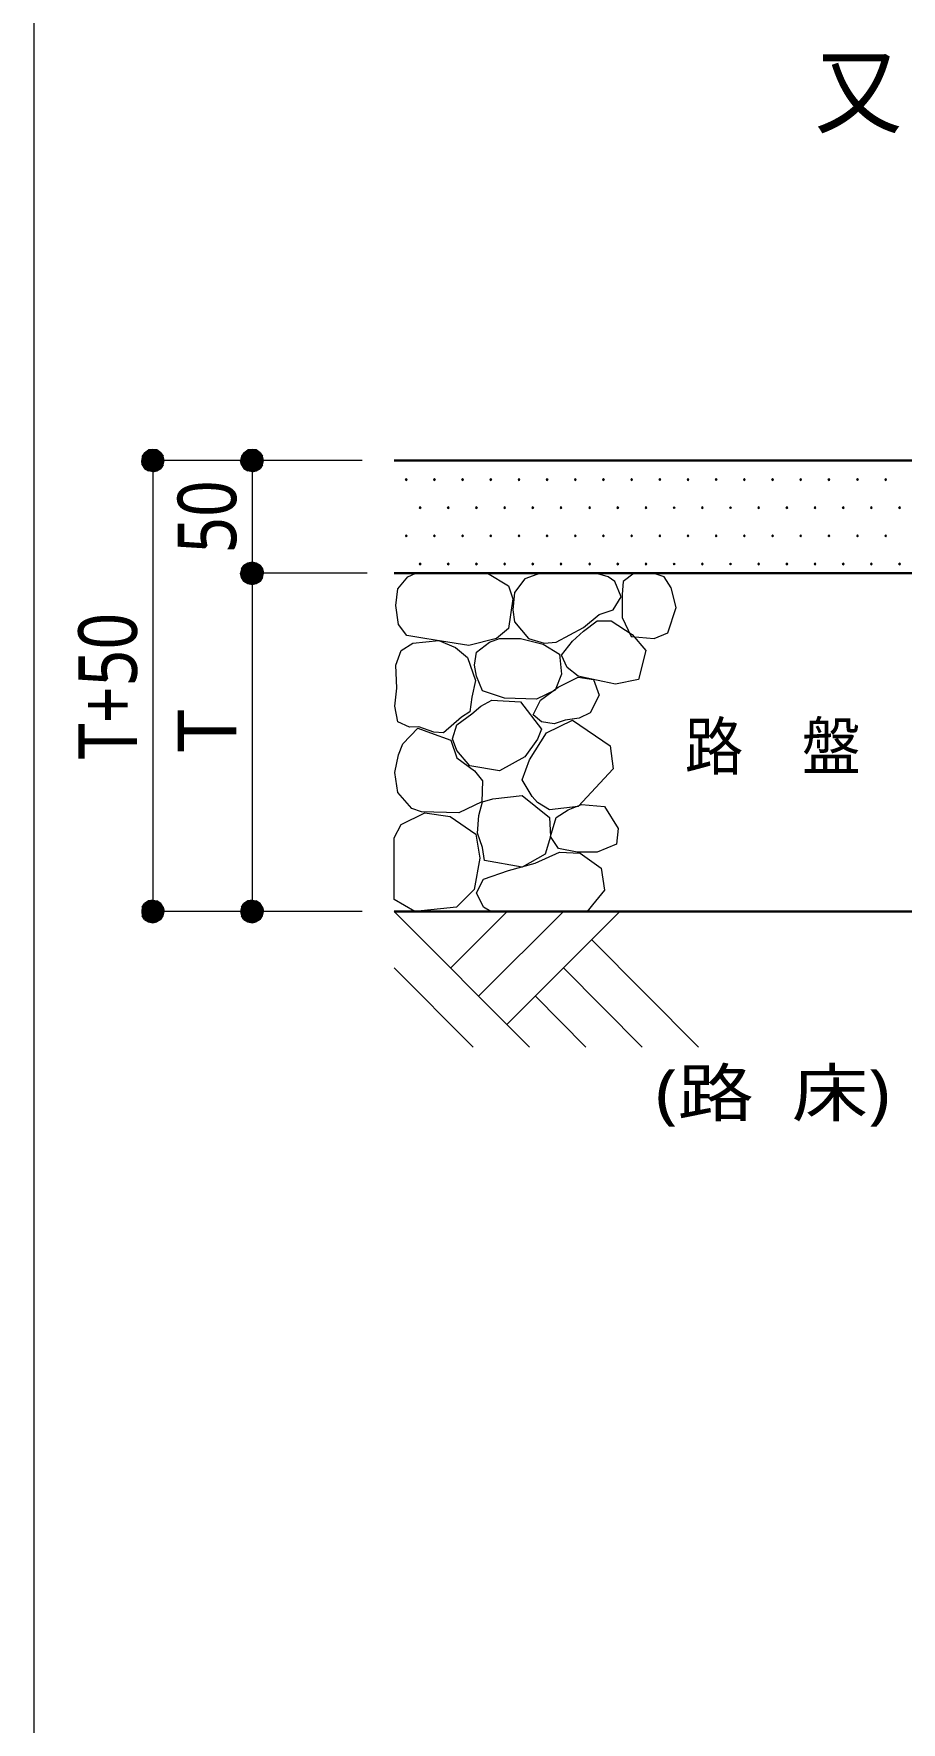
# Model space of a CAD drawing. Header units: millimetres. Extents: x 0 to 420, y 0 to 297.
# Drawn here: x 118.2 to 156.6, y 74.9 to 149.8 of the extents above; entities that cross this region are included whole.
import ezdxf
from ezdxf.enums import TextEntityAlignment as Align

# ---------------------------------------------------------------- set-up
doc = ezdxf.new("R2010")
doc.units = ezdxf.units.MM
doc.styles.add('kst32b', font='NotoSansJP-Variable.ttf')

msp = doc.modelspace()

# ---------------------------------------------------------------- hatches: boundary and pattern name
h = msp.add_hatch(color=7)
h.paths.add_polyline_path([(123.444, 131.318), (123.254, 131.297), (123.444, 130.831), (123.444, 131.318)])
h.paths.add_polyline_path([(123.254, 131.297), (123.444, 130.831), (123.084, 131.17), (123.254, 131.297)])
h.paths.add_polyline_path([(123.444, 130.831), (123.084, 131.17), (122.978, 131.022), (123.444, 130.831)])
for points in [[(123.635, 131.297), (123.444, 131.318), (123.444, 130.831), (123.635, 131.297)], [(128.037, 131.297), (127.847, 131.318), (127.847, 130.831), (128.037, 131.297)], [(134.684, 130.027), (134.662, 130.006), (134.641, 129.984), (134.662, 129.963), (134.684, 129.942), (134.705, 129.963), (134.726, 129.984), (134.705, 130.006), (134.684, 130.027)], [(135.932, 130.027), (135.911, 130.006), (135.89, 129.984), (135.911, 129.963), (135.932, 129.942), (135.954, 129.963), (135.975, 129.984), (135.954, 130.006), (135.932, 130.027)], [(137.181, 130.027), (137.16, 130.006), (137.139, 129.984), (137.16, 129.963), (137.181, 129.942), (137.202, 129.963), (137.224, 129.984), (137.202, 130.006), (137.181, 130.027)], [(138.43, 130.027), (138.409, 130.006), (138.388, 129.984), (138.409, 129.963), (138.43, 129.942), (138.451, 129.963), (138.472, 129.984), (138.451, 130.006), (138.43, 130.027)], [(139.679, 130.027), (139.658, 130.006), (139.637, 129.984), (139.658, 129.963), (139.679, 129.942), (139.7, 129.963), (139.721, 129.984), (139.7, 130.006), (139.679, 130.027)], [(140.928, 130.027), (140.907, 130.006), (140.885, 129.984), (140.907, 129.963), (140.928, 129.942), (140.949, 129.963), (140.97, 129.984), (140.949, 130.006), (140.928, 130.027)], [(142.177, 130.027), (142.155, 130.006), (142.134, 129.984), (142.155, 129.963), (142.177, 129.942), (142.198, 129.963), (142.219, 129.984), (142.198, 130.006), (142.177, 130.027)], [(143.425, 130.027), (143.404, 130.006), (143.383, 129.984), (143.404, 129.963), (143.425, 129.942), (143.446, 129.963), (143.468, 129.984), (143.446, 130.006), (143.425, 130.027)], [(144.674, 130.027), (144.653, 130.006), (144.632, 129.984), (144.653, 129.963), (144.674, 129.942), (144.695, 129.963), (144.717, 129.984), (144.695, 130.006), (144.674, 130.027)], [(145.923, 130.027), (145.902, 130.006), (145.881, 129.984), (145.902, 129.963), (145.923, 129.942), (145.944, 129.963), (145.965, 129.984), (145.944, 130.006), (145.923, 130.027)], [(147.172, 130.027), (147.151, 130.006), (147.129, 129.984), (147.151, 129.963), (147.172, 129.942), (147.193, 129.963), (147.214, 129.984), (147.193, 130.006), (147.172, 130.027)], [(148.421, 130.027), (148.4, 130.006), (148.378, 129.984), (148.4, 129.963), (148.421, 129.942), (148.442, 129.963), (148.463, 129.984), (148.442, 130.006), (148.421, 130.027)], [(149.67, 130.027), (149.648, 130.006), (149.627, 129.984), (149.648, 129.963), (149.67, 129.942), (149.691, 129.963), (149.712, 129.984), (149.691, 130.006), (149.67, 130.027)], [(150.918, 130.027), (150.897, 130.006), (150.876, 129.984), (150.897, 129.963), (150.918, 129.942), (150.94, 129.963), (150.961, 129.984), (150.94, 130.006), (150.918, 130.027)], [(152.167, 130.027), (152.146, 130.006), (152.125, 129.984), (152.146, 129.963), (152.167, 129.942), (152.188, 129.963), (152.21, 129.984), (152.188, 130.006), (152.167, 130.027)], [(153.416, 130.027), (153.395, 130.006), (153.374, 129.984), (153.395, 129.963), (153.416, 129.942), (153.437, 129.963), (153.458, 129.984), (153.437, 130.006), (153.416, 130.027)], [(154.686, 130.027), (154.665, 130.006), (154.644, 129.984), (154.665, 129.963), (154.686, 129.942), (154.707, 129.963), (154.728, 129.984), (154.707, 130.006), (154.686, 130.027)], [(155.935, 130.027), (155.914, 130.006), (155.893, 129.984), (155.914, 129.963), (155.935, 129.942), (155.956, 129.963), (155.977, 129.984), (155.956, 130.006), (155.935, 130.027)], [(135.297, 128.778), (135.276, 128.757), (135.255, 128.736), (135.276, 128.714), (135.297, 128.693), (135.319, 128.714), (135.34, 128.736), (135.319, 128.757), (135.297, 128.778)], [(136.546, 128.778), (136.525, 128.757), (136.504, 128.736), (136.525, 128.714), (136.546, 128.693), (136.567, 128.714), (136.588, 128.736), (136.567, 128.757), (136.546, 128.778)], [(137.795, 128.778), (137.774, 128.757), (137.753, 128.736), (137.774, 128.714), (137.795, 128.693), (137.816, 128.714), (137.837, 128.736), (137.816, 128.757), (137.795, 128.778)], [(139.044, 128.778), (139.023, 128.757), (139.002, 128.736), (139.023, 128.714), (139.044, 128.693), (139.065, 128.714), (139.086, 128.736), (139.065, 128.757), (139.044, 128.778)], [(140.293, 128.778), (140.271, 128.757), (140.25, 128.736), (140.271, 128.714), (140.293, 128.693), (140.314, 128.714), (140.335, 128.736), (140.314, 128.757), (140.293, 128.778)], [(141.542, 128.778), (141.52, 128.757), (141.499, 128.736), (141.52, 128.714), (141.542, 128.693), (141.563, 128.714), (141.584, 128.736), (141.563, 128.757), (141.542, 128.778)], [(142.812, 128.778), (142.79, 128.757), (142.769, 128.736), (142.79, 128.714), (142.812, 128.693), (142.833, 128.714), (142.854, 128.736), (142.833, 128.757), (142.812, 128.778)], [(144.06, 128.778), (144.039, 128.757), (144.018, 128.736), (144.039, 128.714), (144.06, 128.693), (144.082, 128.714), (144.103, 128.736), (144.082, 128.757), (144.06, 128.778)], [(145.309, 128.778), (145.288, 128.757), (145.267, 128.736), (145.288, 128.714), (145.309, 128.693), (145.33, 128.714), (145.352, 128.736), (145.33, 128.757), (145.309, 128.778)], [(146.558, 128.778), (146.537, 128.757), (146.516, 128.736), (146.537, 128.714), (146.558, 128.693), (146.579, 128.714), (146.6, 128.736), (146.579, 128.757), (146.558, 128.778)], [(147.807, 128.778), (147.786, 128.757), (147.765, 128.736), (147.786, 128.714), (147.807, 128.693), (147.828, 128.714), (147.849, 128.736), (147.828, 128.757), (147.807, 128.778)], [(149.056, 128.778), (149.035, 128.757), (149.013, 128.736), (149.035, 128.714), (149.056, 128.693), (149.077, 128.714), (149.098, 128.736), (149.077, 128.757), (149.056, 128.778)], [(150.304, 128.778), (150.283, 128.757), (150.262, 128.736), (150.283, 128.714), (150.304, 128.693), (150.326, 128.714), (150.347, 128.736), (150.326, 128.757), (150.304, 128.778)], [(151.553, 128.778), (151.532, 128.757), (151.511, 128.736), (151.532, 128.714), (151.553, 128.693), (151.575, 128.714), (151.596, 128.736), (151.575, 128.757), (151.553, 128.778)], [(152.802, 128.778), (152.781, 128.757), (152.76, 128.736), (152.781, 128.714), (152.802, 128.693), (152.823, 128.714), (152.845, 128.736), (152.823, 128.757), (152.802, 128.778)], [(154.051, 128.778), (154.03, 128.757), (154.009, 128.736), (154.03, 128.714), (154.051, 128.693), (154.072, 128.714), (154.093, 128.736), (154.072, 128.757), (154.051, 128.778)], [(155.3, 128.778), (155.279, 128.757), (155.258, 128.736), (155.279, 128.714), (155.3, 128.693), (155.321, 128.714), (155.342, 128.736), (155.321, 128.757), (155.3, 128.778)], [(156.549, 128.778), (156.528, 128.757), (156.506, 128.736), (156.528, 128.714), (156.549, 128.693), (156.57, 128.714), (156.591, 128.736), (156.57, 128.757), (156.549, 128.778)], [(134.684, 127.529), (134.662, 127.508), (134.641, 127.487), (134.662, 127.466), (134.684, 127.444), (134.705, 127.466), (134.726, 127.487), (134.705, 127.508), (134.684, 127.529)], [(135.932, 127.529), (135.911, 127.508), (135.89, 127.487), (135.911, 127.466), (135.932, 127.444), (135.954, 127.466), (135.975, 127.487), (135.954, 127.508), (135.932, 127.529)], [(137.181, 127.529), (137.16, 127.508), (137.139, 127.487), (137.16, 127.466), (137.181, 127.444), (137.202, 127.466), (137.224, 127.487), (137.202, 127.508), (137.181, 127.529)], [(138.43, 127.529), (138.409, 127.508), (138.388, 127.487), (138.409, 127.466), (138.43, 127.444), (138.451, 127.466), (138.472, 127.487), (138.451, 127.508), (138.43, 127.529)], [(139.679, 127.529), (139.658, 127.508), (139.637, 127.487), (139.658, 127.466), (139.679, 127.444), (139.7, 127.466), (139.721, 127.487), (139.7, 127.508), (139.679, 127.529)], [(140.928, 127.529), (140.907, 127.508), (140.885, 127.487), (140.907, 127.466), (140.928, 127.444), (140.949, 127.466), (140.97, 127.487), (140.949, 127.508), (140.928, 127.529)], [(142.177, 127.529), (142.155, 127.508), (142.134, 127.487), (142.155, 127.466), (142.177, 127.444), (142.198, 127.466), (142.219, 127.487), (142.198, 127.508), (142.177, 127.529)], [(143.425, 127.529), (143.404, 127.508), (143.383, 127.487), (143.404, 127.466), (143.425, 127.444), (143.446, 127.466), (143.468, 127.487), (143.446, 127.508), (143.425, 127.529)], [(144.674, 127.529), (144.653, 127.508), (144.632, 127.487), (144.653, 127.466), (144.674, 127.444), (144.695, 127.466), (144.717, 127.487), (144.695, 127.508), (144.674, 127.529)], [(145.923, 127.529), (145.902, 127.508), (145.881, 127.487), (145.902, 127.466), (145.923, 127.444), (145.944, 127.466), (145.965, 127.487), (145.944, 127.508), (145.923, 127.529)], [(147.172, 127.529), (147.151, 127.508), (147.129, 127.487), (147.151, 127.466), (147.172, 127.444), (147.193, 127.466), (147.214, 127.487), (147.193, 127.508), (147.172, 127.529)], [(148.421, 127.529), (148.4, 127.508), (148.378, 127.487), (148.4, 127.466), (148.421, 127.444), (148.442, 127.466), (148.463, 127.487), (148.442, 127.508), (148.421, 127.529)], [(149.67, 127.529), (149.648, 127.508), (149.627, 127.487), (149.648, 127.466), (149.67, 127.444), (149.691, 127.466), (149.712, 127.487), (149.691, 127.508), (149.67, 127.529)], [(150.918, 127.529), (150.897, 127.508), (150.876, 127.487), (150.897, 127.466), (150.918, 127.444), (150.94, 127.466), (150.961, 127.487), (150.94, 127.508), (150.918, 127.529)], [(152.167, 127.529), (152.146, 127.508), (152.125, 127.487), (152.146, 127.466), (152.167, 127.444), (152.188, 127.466), (152.21, 127.487), (152.188, 127.508), (152.167, 127.529)], [(153.416, 127.529), (153.395, 127.508), (153.374, 127.487), (153.395, 127.466), (153.416, 127.444), (153.437, 127.466), (153.458, 127.487), (153.437, 127.508), (153.416, 127.529)], [(154.686, 127.529), (154.665, 127.508), (154.644, 127.487), (154.665, 127.466), (154.686, 127.444), (154.707, 127.466), (154.728, 127.487), (154.707, 127.508), (154.686, 127.529)], [(155.935, 127.529), (155.914, 127.508), (155.893, 127.487), (155.914, 127.466), (155.935, 127.444), (155.956, 127.466), (155.977, 127.487), (155.956, 127.508), (155.935, 127.529)], [(127.656, 125.37), (127.847, 125.328), (127.847, 125.836), (127.656, 125.37)], [(128.037, 126.28), (127.847, 126.323), (127.847, 125.836), (128.037, 126.28)], [(135.297, 126.28), (135.276, 126.259), (135.255, 126.238), (135.276, 126.217), (135.297, 126.196), (135.319, 126.217), (135.34, 126.238), (135.319, 126.259), (135.297, 126.28)], [(136.546, 126.28), (136.525, 126.259), (136.504, 126.238), (136.525, 126.217), (136.546, 126.196), (136.567, 126.217), (136.588, 126.238), (136.567, 126.259), (136.546, 126.28)], [(137.795, 126.28), (137.774, 126.259), (137.753, 126.238), (137.774, 126.217), (137.795, 126.196), (137.816, 126.217), (137.837, 126.238), (137.816, 126.259), (137.795, 126.28)], [(139.044, 126.28), (139.023, 126.259), (139.002, 126.238), (139.023, 126.217), (139.044, 126.196), (139.065, 126.217), (139.086, 126.238), (139.065, 126.259), (139.044, 126.28)], [(140.293, 126.28), (140.271, 126.259), (140.25, 126.238), (140.271, 126.217), (140.293, 126.196), (140.314, 126.217), (140.335, 126.238), (140.314, 126.259), (140.293, 126.28)], [(141.542, 126.28), (141.52, 126.259), (141.499, 126.238), (141.52, 126.217), (141.542, 126.196), (141.563, 126.217), (141.584, 126.238), (141.563, 126.259), (141.542, 126.28)], [(142.812, 126.28), (142.79, 126.259), (142.769, 126.238), (142.79, 126.217), (142.812, 126.196), (142.833, 126.217), (142.854, 126.238), (142.833, 126.259), (142.812, 126.28)], [(144.06, 126.28), (144.039, 126.259), (144.018, 126.238), (144.039, 126.217), (144.06, 126.196), (144.082, 126.217), (144.103, 126.238), (144.082, 126.259), (144.06, 126.28)], [(145.309, 126.28), (145.288, 126.259), (145.267, 126.238), (145.288, 126.217), (145.309, 126.196), (145.33, 126.217), (145.352, 126.238), (145.33, 126.259), (145.309, 126.28)], [(146.558, 126.28), (146.537, 126.259), (146.516, 126.238), (146.537, 126.217), (146.558, 126.196), (146.579, 126.217), (146.6, 126.238), (146.579, 126.259), (146.558, 126.28)], [(147.807, 126.28), (147.786, 126.259), (147.765, 126.238), (147.786, 126.217), (147.807, 126.196), (147.828, 126.217), (147.849, 126.238), (147.828, 126.259), (147.807, 126.28)], [(149.056, 126.28), (149.035, 126.259), (149.013, 126.238), (149.035, 126.217), (149.056, 126.196), (149.077, 126.217), (149.098, 126.238), (149.077, 126.259), (149.056, 126.28)], [(150.304, 126.28), (150.283, 126.259), (150.262, 126.238), (150.283, 126.217), (150.304, 126.196), (150.326, 126.217), (150.347, 126.238), (150.326, 126.259), (150.304, 126.28)], [(151.553, 126.28), (151.532, 126.259), (151.511, 126.238), (151.532, 126.217), (151.553, 126.196), (151.575, 126.217), (151.596, 126.238), (151.575, 126.259), (151.553, 126.28)], [(152.802, 126.28), (152.781, 126.259), (152.76, 126.238), (152.781, 126.217), (152.802, 126.196), (152.823, 126.217), (152.845, 126.238), (152.823, 126.259), (152.802, 126.28)], [(154.051, 126.28), (154.03, 126.259), (154.009, 126.238), (154.03, 126.217), (154.051, 126.196), (154.072, 126.217), (154.093, 126.238), (154.072, 126.259), (154.051, 126.28)], [(155.3, 126.28), (155.279, 126.259), (155.258, 126.238), (155.279, 126.217), (155.3, 126.196), (155.321, 126.217), (155.342, 126.238), (155.321, 126.259), (155.3, 126.28)], [(156.549, 126.28), (156.528, 126.259), (156.506, 126.238), (156.528, 126.217), (156.549, 126.196), (156.57, 126.217), (156.591, 126.238), (156.57, 126.259), (156.549, 126.28)], [(123.254, 110.363), (123.444, 110.321), (123.444, 110.829), (123.254, 110.363)], [(127.656, 110.363), (127.847, 110.321), (127.847, 110.829), (127.656, 110.363)]]:
    msp.add_hatch(color=7).paths.add_polyline_path(points)
h = msp.add_hatch(color=7)
h.paths.add_polyline_path([(123.952, 130.831), (123.91, 131.022), (123.444, 130.831), (123.952, 130.831)])
h.paths.add_polyline_path([(123.91, 131.022), (123.444, 130.831), (123.804, 131.17), (123.91, 131.022)])
h.paths.add_polyline_path([(123.444, 130.831), (123.804, 131.17), (123.635, 131.297), (123.444, 130.831)])
h = msp.add_hatch(color=7)
h.paths.add_polyline_path([(127.847, 131.318), (127.656, 131.297), (127.847, 130.831), (127.847, 131.318)])
h.paths.add_polyline_path([(127.656, 131.297), (127.847, 130.831), (127.487, 131.17), (127.656, 131.297)])
h.paths.add_polyline_path([(127.847, 130.831), (127.487, 131.17), (127.381, 131.022), (127.847, 130.831)])
h = msp.add_hatch(color=7)
h.paths.add_polyline_path([(128.355, 130.831), (128.312, 131.022), (127.847, 130.831), (128.355, 130.831)])
h.paths.add_polyline_path([(128.312, 131.022), (127.847, 130.831), (128.207, 131.17), (128.312, 131.022)])
h.paths.add_polyline_path([(127.847, 130.831), (128.207, 131.17), (128.037, 131.297), (127.847, 130.831)])
h = msp.add_hatch(color=7)
h.paths.add_polyline_path([(122.978, 131.022), (122.957, 130.831), (123.444, 130.831), (122.978, 131.022)])
h.paths.add_polyline_path([(122.957, 130.831), (123.444, 130.831), (122.978, 130.641), (122.957, 130.831)])
h.paths.add_polyline_path([(123.444, 130.831), (122.978, 130.641), (123.084, 130.471), (123.444, 130.831)])
h = msp.add_hatch(color=7)
h.paths.add_polyline_path([(123.084, 130.471), (123.254, 130.365), (123.444, 130.831), (123.084, 130.471)])
h.paths.add_polyline_path([(123.254, 130.365), (123.444, 130.831), (123.444, 130.323), (123.254, 130.365)])
h.paths.add_polyline_path([(123.444, 130.831), (123.444, 130.323), (123.635, 130.365), (123.444, 130.831)])
h = msp.add_hatch(color=7)
h.paths.add_polyline_path([(123.635, 130.365), (123.804, 130.471), (123.444, 130.831), (123.635, 130.365)])
h.paths.add_polyline_path([(123.804, 130.471), (123.444, 130.831), (123.91, 130.641), (123.804, 130.471)])
h.paths.add_polyline_path([(123.444, 130.831), (123.91, 130.641), (123.952, 130.831), (123.444, 130.831)])
h = msp.add_hatch(color=7)
h.paths.add_polyline_path([(127.381, 131.022), (127.339, 130.831), (127.847, 130.831), (127.381, 131.022)])
h.paths.add_polyline_path([(127.339, 130.831), (127.847, 130.831), (127.381, 130.641), (127.339, 130.831)])
h.paths.add_polyline_path([(127.847, 130.831), (127.381, 130.641), (127.487, 130.471), (127.847, 130.831)])
h = msp.add_hatch(color=7)
h.paths.add_polyline_path([(127.487, 130.471), (127.656, 130.365), (127.847, 130.831), (127.487, 130.471)])
h.paths.add_polyline_path([(127.656, 130.365), (127.847, 130.831), (127.847, 130.323), (127.656, 130.365)])
h.paths.add_polyline_path([(127.847, 130.831), (127.847, 130.323), (128.037, 130.365), (127.847, 130.831)])
h = msp.add_hatch(color=7)
h.paths.add_polyline_path([(128.037, 130.365), (128.207, 130.471), (127.847, 130.831), (128.037, 130.365)])
h.paths.add_polyline_path([(128.207, 130.471), (127.847, 130.831), (128.312, 130.641), (128.207, 130.471)])
h.paths.add_polyline_path([(127.847, 130.831), (128.312, 130.641), (128.355, 130.831), (127.847, 130.831)])
h = msp.add_hatch(color=7)
h.paths.add_polyline_path([(127.656, 126.28), (127.487, 126.175), (127.847, 125.836), (127.656, 126.28)])
h.paths.add_polyline_path([(127.487, 126.175), (127.847, 125.836), (127.381, 126.026), (127.487, 126.175)])
h.paths.add_polyline_path([(127.847, 125.836), (127.381, 126.026), (127.339, 125.836), (127.847, 125.836)])
h = msp.add_hatch(color=7)
h.paths.add_polyline_path([(127.381, 126.026), (127.339, 125.836), (127.847, 125.836), (127.381, 126.026)])
h.paths.add_polyline_path([(127.339, 125.836), (127.847, 125.836), (127.381, 125.645), (127.339, 125.836)])
h.paths.add_polyline_path([(127.847, 125.836), (127.381, 125.645), (127.487, 125.476), (127.847, 125.836)])
h = msp.add_hatch(color=7)
h.paths.add_polyline_path([(127.339, 125.836), (127.381, 125.645), (127.847, 125.836), (127.339, 125.836)])
h.paths.add_polyline_path([(127.381, 125.645), (127.847, 125.836), (127.487, 125.476), (127.381, 125.645)])
h.paths.add_polyline_path([(127.847, 125.836), (127.487, 125.476), (127.656, 125.37), (127.847, 125.836)])
h = msp.add_hatch(color=7)
h.paths.add_polyline_path([(127.847, 126.323), (127.656, 126.28), (127.847, 125.836), (127.847, 126.323)])
h.paths.add_polyline_path([(127.656, 126.28), (127.847, 125.836), (127.487, 126.175), (127.656, 126.28)])
h.paths.add_polyline_path([(127.847, 125.836), (127.487, 126.175), (127.381, 126.026), (127.847, 125.836)])
h = msp.add_hatch(color=7)
h.paths.add_polyline_path([(127.487, 125.476), (127.656, 125.37), (127.847, 125.836), (127.487, 125.476)])
h.paths.add_polyline_path([(127.656, 125.37), (127.847, 125.836), (127.847, 125.328), (127.656, 125.37)])
h.paths.add_polyline_path([(127.847, 125.836), (127.847, 125.328), (128.037, 125.37), (127.847, 125.836)])
h = msp.add_hatch(color=7)
h.paths.add_polyline_path([(128.207, 126.175), (128.037, 126.28), (127.847, 125.836), (128.207, 126.175)])
h.paths.add_polyline_path([(128.037, 126.28), (127.847, 125.836), (127.847, 126.323), (128.037, 126.28)])
h.paths.add_polyline_path([(127.847, 125.836), (127.847, 126.323), (127.656, 126.28), (127.847, 125.836)])
h = msp.add_hatch(color=7)
h.paths.add_polyline_path([(128.355, 125.836), (128.312, 126.026), (127.847, 125.836), (128.355, 125.836)])
h.paths.add_polyline_path([(128.312, 126.026), (127.847, 125.836), (128.207, 126.175), (128.312, 126.026)])
h.paths.add_polyline_path([(127.847, 125.836), (128.207, 126.175), (128.037, 126.28), (127.847, 125.836)])
h = msp.add_hatch(color=7)
h.paths.add_polyline_path([(128.312, 125.645), (128.355, 125.836), (127.847, 125.836), (128.312, 125.645)])
h.paths.add_polyline_path([(128.355, 125.836), (127.847, 125.836), (128.312, 126.026), (128.355, 125.836)])
h.paths.add_polyline_path([(127.847, 125.836), (128.312, 126.026), (128.207, 126.175), (127.847, 125.836)])
h = msp.add_hatch(color=7)
h.paths.add_polyline_path([(128.037, 125.37), (128.207, 125.476), (127.847, 125.836), (128.037, 125.37)])
h.paths.add_polyline_path([(128.207, 125.476), (127.847, 125.836), (128.312, 125.645), (128.207, 125.476)])
h.paths.add_polyline_path([(127.847, 125.836), (128.312, 125.645), (128.355, 125.836), (127.847, 125.836)])
h = msp.add_hatch(color=7)
h.paths.add_polyline_path([(127.847, 125.328), (128.037, 125.37), (127.847, 125.836), (127.847, 125.328)])
h.paths.add_polyline_path([(128.037, 125.37), (127.847, 125.836), (128.207, 125.476), (128.037, 125.37)])
h.paths.add_polyline_path([(127.847, 125.836), (128.207, 125.476), (128.312, 125.645), (127.847, 125.836)])
h = msp.add_hatch(color=7)
h.paths.add_polyline_path([(123.254, 111.294), (123.084, 111.188), (123.444, 110.829), (123.254, 111.294)])
h.paths.add_polyline_path([(123.084, 111.188), (123.444, 110.829), (122.978, 111.019), (123.084, 111.188)])
h.paths.add_polyline_path([(123.444, 110.829), (122.978, 111.019), (122.957, 110.829), (123.444, 110.829)])
h = msp.add_hatch(color=7)
h.paths.add_polyline_path([(122.957, 110.829), (122.978, 110.638), (123.444, 110.829), (122.957, 110.829)])
h.paths.add_polyline_path([(122.978, 110.638), (123.444, 110.829), (123.084, 110.469), (122.978, 110.638)])
h.paths.add_polyline_path([(123.444, 110.829), (123.084, 110.469), (123.254, 110.363), (123.444, 110.829)])
h = msp.add_hatch(color=7)
h.paths.add_polyline_path([(123.804, 111.188), (123.635, 111.294), (123.444, 110.829), (123.804, 111.188)])
h.paths.add_polyline_path([(123.635, 111.294), (123.444, 110.829), (123.444, 111.337), (123.635, 111.294)])
h.paths.add_polyline_path([(123.444, 110.829), (123.444, 111.337), (123.254, 111.294), (123.444, 110.829)])
h = msp.add_hatch(color=7)
h.paths.add_polyline_path([(123.91, 110.638), (123.952, 110.829), (123.444, 110.829), (123.91, 110.638)])
h.paths.add_polyline_path([(123.952, 110.829), (123.444, 110.829), (123.91, 111.019), (123.952, 110.829)])
h.paths.add_polyline_path([(123.444, 110.829), (123.91, 111.019), (123.804, 111.188), (123.444, 110.829)])
h = msp.add_hatch(color=7)
h.paths.add_polyline_path([(123.444, 110.321), (123.635, 110.363), (123.444, 110.829), (123.444, 110.321)])
h.paths.add_polyline_path([(123.635, 110.363), (123.444, 110.829), (123.804, 110.469), (123.635, 110.363)])
h.paths.add_polyline_path([(123.444, 110.829), (123.804, 110.469), (123.91, 110.638), (123.444, 110.829)])
h = msp.add_hatch(color=7)
h.paths.add_polyline_path([(127.656, 111.294), (127.487, 111.188), (127.847, 110.829), (127.656, 111.294)])
h.paths.add_polyline_path([(127.487, 111.188), (127.847, 110.829), (127.381, 111.019), (127.487, 111.188)])
h.paths.add_polyline_path([(127.847, 110.829), (127.381, 111.019), (127.339, 110.829), (127.847, 110.829)])
h = msp.add_hatch(color=7)
h.paths.add_polyline_path([(127.339, 110.829), (127.381, 110.638), (127.847, 110.829), (127.339, 110.829)])
h.paths.add_polyline_path([(127.381, 110.638), (127.847, 110.829), (127.487, 110.469), (127.381, 110.638)])
h.paths.add_polyline_path([(127.847, 110.829), (127.487, 110.469), (127.656, 110.363), (127.847, 110.829)])
h = msp.add_hatch(color=7)
h.paths.add_polyline_path([(128.207, 111.188), (128.037, 111.294), (127.847, 110.829), (128.207, 111.188)])
h.paths.add_polyline_path([(128.037, 111.294), (127.847, 110.829), (127.847, 111.337), (128.037, 111.294)])
h.paths.add_polyline_path([(127.847, 110.829), (127.847, 111.337), (127.656, 111.294), (127.847, 110.829)])
h = msp.add_hatch(color=7)
h.paths.add_polyline_path([(128.312, 110.638), (128.355, 110.829), (127.847, 110.829), (128.312, 110.638)])
h.paths.add_polyline_path([(128.355, 110.829), (127.847, 110.829), (128.312, 111.019), (128.355, 110.829)])
h.paths.add_polyline_path([(127.847, 110.829), (128.312, 111.019), (128.207, 111.188), (127.847, 110.829)])
h = msp.add_hatch(color=7)
h.paths.add_polyline_path([(127.847, 110.321), (128.037, 110.363), (127.847, 110.829), (127.847, 110.321)])
h.paths.add_polyline_path([(128.037, 110.363), (127.847, 110.829), (128.207, 110.469), (128.037, 110.363)])
h.paths.add_polyline_path([(127.847, 110.829), (128.207, 110.469), (128.312, 110.638), (127.847, 110.829)])

# ---------------------------------------------------------------- linework, layer by layer
at = {"lineweight": 13}
for points in [[(118.174, 285.983), (118.174, 45.995)], [(132.736, 130.831), (123.444, 130.831)], [(123.444, 130.831), (123.444, 110.829)], [(127.847, 130.831), (127.847, 125.836)], [(132.948, 125.836), (127.826, 125.836)], [(127.847, 125.836), (127.847, 110.829)], [(132.652, 125.836), (127.847, 125.836)], [(138.282, 125.836), (139.213, 125.264), (139.404, 124.693), (139.213, 123.38), (138.684, 122.936), (137.456, 122.618), (136.25, 122.809), (135.509, 122.936), (134.705, 123.063), (134.345, 123.55), (134.218, 124.396), (134.303, 125.137), (134.747, 125.667), (135.107, 125.836)], [(140.631, 125.836), (139.933, 125.582), (139.488, 124.968), (139.404, 124.206), (139.488, 123.677), (140.102, 122.936), (140.801, 122.724), (141.33, 122.767), (142.536, 123.423), (143.235, 123.994), (143.849, 124.206), (144.209, 124.777), (143.933, 125.455), (143.637, 125.667), (143.066, 125.836)], [(144.78, 125.836), (144.293, 125.455), (144.251, 124.883), (144.251, 123.867), (144.653, 123.021), (145.669, 122.936), (146.283, 123.19), (146.643, 124.312), (146.431, 125.18), (146.113, 125.667), (145.627, 125.836)], [(138.43, 110.829), (138.112, 111.019), (137.795, 111.654), (138.112, 112.268), (139.213, 112.649), (140.399, 112.966), (141.478, 113.453), (142.388, 113.411), (143.32, 112.755), (143.468, 111.781), (142.938, 111.125), (142.706, 110.829)], [(132.736, 110.829), (123.444, 110.829)], [(140.145, 104.817), (134.154, 110.829)], [(136.652, 108.331), (139.15, 110.829)], [(137.901, 107.082), (141.647, 110.829)], [(139.15, 105.833), (144.145, 110.829)], [(147.637, 104.817), (142.896, 109.58)], [(134.154, 108.331), (137.647, 104.817)], [(145.14, 104.817), (141.647, 108.331)], [(142.642, 104.817), (140.399, 107.082)]]:
    msp.add_lwpolyline(points, dxfattribs=at)
at = {"lineweight": 0}
for points in [[(123.444, 130.831), (123.084, 131.17), (122.978, 131.022)], [(123.254, 131.297), (123.444, 130.831), (123.084, 131.17)], [(123.444, 131.318), (123.254, 131.297), (123.444, 130.831)], [(123.635, 131.297), (123.444, 131.318), (123.444, 130.831)], [(123.444, 130.831), (123.804, 131.17), (123.635, 131.297)], [(123.91, 131.022), (123.444, 130.831), (123.804, 131.17)], [(127.847, 130.831), (127.487, 131.17), (127.381, 131.022)], [(127.656, 131.297), (127.847, 130.831), (127.487, 131.17)], [(127.847, 131.318), (127.656, 131.297), (127.847, 130.831)], [(128.037, 131.297), (127.847, 131.318), (127.847, 130.831)], [(127.847, 130.831), (128.207, 131.17), (128.037, 131.297)], [(128.312, 131.022), (127.847, 130.831), (128.207, 131.17)], [(122.978, 131.022), (122.957, 130.831), (123.444, 130.831)], [(122.957, 130.831), (123.444, 130.831), (122.978, 130.641)], [(123.444, 130.831), (122.978, 130.641), (123.084, 130.471)], [(123.084, 130.471), (123.254, 130.365), (123.444, 130.831)], [(123.254, 130.365), (123.444, 130.831), (123.444, 130.323)], [(123.952, 130.831), (123.91, 131.022), (123.444, 130.831)], [(123.444, 130.831), (123.444, 130.323), (123.635, 130.365)], [(123.635, 130.365), (123.804, 130.471), (123.444, 130.831)], [(123.804, 130.471), (123.444, 130.831), (123.91, 130.641)], [(123.444, 130.831), (123.91, 130.641), (123.952, 130.831)], [(127.381, 131.022), (127.339, 130.831), (127.847, 130.831)], [(127.339, 130.831), (127.847, 130.831), (127.381, 130.641)], [(127.847, 130.831), (127.381, 130.641), (127.487, 130.471)], [(127.487, 130.471), (127.656, 130.365), (127.847, 130.831)], [(127.656, 130.365), (127.847, 130.831), (127.847, 130.323)], [(128.355, 130.831), (128.312, 131.022), (127.847, 130.831)], [(127.847, 130.831), (127.847, 130.323), (128.037, 130.365)], [(128.037, 130.365), (128.207, 130.471), (127.847, 130.831)], [(128.207, 130.471), (127.847, 130.831), (128.312, 130.641)], [(127.847, 130.831), (128.312, 130.641), (128.355, 130.831)], [(134.684, 130.027), (134.662, 130.006), (134.641, 129.984), (134.662, 129.963), (134.684, 129.942), (134.705, 129.963), (134.726, 129.984), (134.705, 130.006)], [(135.932, 130.027), (135.911, 130.006), (135.89, 129.984), (135.911, 129.963), (135.932, 129.942), (135.954, 129.963), (135.975, 129.984), (135.954, 130.006)], [(137.181, 130.027), (137.16, 130.006), (137.139, 129.984), (137.16, 129.963), (137.181, 129.942), (137.202, 129.963), (137.224, 129.984), (137.202, 130.006)], [(138.43, 130.027), (138.409, 130.006), (138.388, 129.984), (138.409, 129.963), (138.43, 129.942), (138.451, 129.963), (138.472, 129.984), (138.451, 130.006)], [(139.679, 130.027), (139.658, 130.006), (139.637, 129.984), (139.658, 129.963), (139.679, 129.942), (139.7, 129.963), (139.721, 129.984), (139.7, 130.006)], [(140.928, 130.027), (140.907, 130.006), (140.885, 129.984), (140.907, 129.963), (140.928, 129.942), (140.949, 129.963), (140.97, 129.984), (140.949, 130.006)], [(142.177, 130.027), (142.155, 130.006), (142.134, 129.984), (142.155, 129.963), (142.177, 129.942), (142.198, 129.963), (142.219, 129.984), (142.198, 130.006)], [(143.425, 130.027), (143.404, 130.006), (143.383, 129.984), (143.404, 129.963), (143.425, 129.942), (143.446, 129.963), (143.468, 129.984), (143.446, 130.006)], [(144.674, 130.027), (144.653, 130.006), (144.632, 129.984), (144.653, 129.963), (144.674, 129.942), (144.695, 129.963), (144.717, 129.984), (144.695, 130.006)], [(145.923, 130.027), (145.902, 130.006), (145.881, 129.984), (145.902, 129.963), (145.923, 129.942), (145.944, 129.963), (145.965, 129.984), (145.944, 130.006)], [(147.172, 130.027), (147.151, 130.006), (147.129, 129.984), (147.151, 129.963), (147.172, 129.942), (147.193, 129.963), (147.214, 129.984), (147.193, 130.006)], [(148.421, 130.027), (148.4, 130.006), (148.378, 129.984), (148.4, 129.963), (148.421, 129.942), (148.442, 129.963), (148.463, 129.984), (148.442, 130.006)], [(149.67, 130.027), (149.648, 130.006), (149.627, 129.984), (149.648, 129.963), (149.67, 129.942), (149.691, 129.963), (149.712, 129.984), (149.691, 130.006)], [(150.918, 130.027), (150.897, 130.006), (150.876, 129.984), (150.897, 129.963), (150.918, 129.942), (150.94, 129.963), (150.961, 129.984), (150.94, 130.006)], [(152.167, 130.027), (152.146, 130.006), (152.125, 129.984), (152.146, 129.963), (152.167, 129.942), (152.188, 129.963), (152.21, 129.984), (152.188, 130.006)], [(153.416, 130.027), (153.395, 130.006), (153.374, 129.984), (153.395, 129.963), (153.416, 129.942), (153.437, 129.963), (153.458, 129.984), (153.437, 130.006)], [(154.686, 130.027), (154.665, 130.006), (154.644, 129.984), (154.665, 129.963), (154.686, 129.942), (154.707, 129.963), (154.728, 129.984), (154.707, 130.006)], [(155.935, 130.027), (155.914, 130.006), (155.893, 129.984), (155.914, 129.963), (155.935, 129.942), (155.956, 129.963), (155.977, 129.984), (155.956, 130.006)], [(135.297, 128.778), (135.276, 128.757), (135.255, 128.736), (135.276, 128.714), (135.297, 128.693), (135.319, 128.714), (135.34, 128.736), (135.319, 128.757)], [(136.546, 128.778), (136.525, 128.757), (136.504, 128.736), (136.525, 128.714), (136.546, 128.693), (136.567, 128.714), (136.588, 128.736), (136.567, 128.757)], [(137.795, 128.778), (137.774, 128.757), (137.753, 128.736), (137.774, 128.714), (137.795, 128.693), (137.816, 128.714), (137.837, 128.736), (137.816, 128.757)], [(139.044, 128.778), (139.023, 128.757), (139.002, 128.736), (139.023, 128.714), (139.044, 128.693), (139.065, 128.714), (139.086, 128.736), (139.065, 128.757)], [(140.293, 128.778), (140.271, 128.757), (140.25, 128.736), (140.271, 128.714), (140.293, 128.693), (140.314, 128.714), (140.335, 128.736), (140.314, 128.757)], [(141.542, 128.778), (141.52, 128.757), (141.499, 128.736), (141.52, 128.714), (141.542, 128.693), (141.563, 128.714), (141.584, 128.736), (141.563, 128.757)], [(142.812, 128.778), (142.79, 128.757), (142.769, 128.736), (142.79, 128.714), (142.812, 128.693), (142.833, 128.714), (142.854, 128.736), (142.833, 128.757)], [(144.06, 128.778), (144.039, 128.757), (144.018, 128.736), (144.039, 128.714), (144.06, 128.693), (144.082, 128.714), (144.103, 128.736), (144.082, 128.757)], [(145.309, 128.778), (145.288, 128.757), (145.267, 128.736), (145.288, 128.714), (145.309, 128.693), (145.33, 128.714), (145.352, 128.736), (145.33, 128.757)], [(146.558, 128.778), (146.537, 128.757), (146.516, 128.736), (146.537, 128.714), (146.558, 128.693), (146.579, 128.714), (146.6, 128.736), (146.579, 128.757)], [(147.807, 128.778), (147.786, 128.757), (147.765, 128.736), (147.786, 128.714), (147.807, 128.693), (147.828, 128.714), (147.849, 128.736), (147.828, 128.757)], [(149.056, 128.778), (149.035, 128.757), (149.013, 128.736), (149.035, 128.714), (149.056, 128.693), (149.077, 128.714), (149.098, 128.736), (149.077, 128.757)], [(150.304, 128.778), (150.283, 128.757), (150.262, 128.736), (150.283, 128.714), (150.304, 128.693), (150.326, 128.714), (150.347, 128.736), (150.326, 128.757)], [(151.553, 128.778), (151.532, 128.757), (151.511, 128.736), (151.532, 128.714), (151.553, 128.693), (151.575, 128.714), (151.596, 128.736), (151.575, 128.757)], [(152.802, 128.778), (152.781, 128.757), (152.76, 128.736), (152.781, 128.714), (152.802, 128.693), (152.823, 128.714), (152.845, 128.736), (152.823, 128.757)], [(154.051, 128.778), (154.03, 128.757), (154.009, 128.736), (154.03, 128.714), (154.051, 128.693), (154.072, 128.714), (154.093, 128.736), (154.072, 128.757)], [(155.3, 128.778), (155.279, 128.757), (155.258, 128.736), (155.279, 128.714), (155.3, 128.693), (155.321, 128.714), (155.342, 128.736), (155.321, 128.757)], [(156.549, 128.778), (156.528, 128.757), (156.506, 128.736), (156.528, 128.714), (156.549, 128.693), (156.57, 128.714), (156.591, 128.736), (156.57, 128.757)], [(134.684, 127.529), (134.662, 127.508), (134.641, 127.487), (134.662, 127.466), (134.684, 127.444), (134.705, 127.466), (134.726, 127.487), (134.705, 127.508)], [(135.932, 127.529), (135.911, 127.508), (135.89, 127.487), (135.911, 127.466), (135.932, 127.444), (135.954, 127.466), (135.975, 127.487), (135.954, 127.508)], [(137.181, 127.529), (137.16, 127.508), (137.139, 127.487), (137.16, 127.466), (137.181, 127.444), (137.202, 127.466), (137.224, 127.487), (137.202, 127.508)], [(138.43, 127.529), (138.409, 127.508), (138.388, 127.487), (138.409, 127.466), (138.43, 127.444), (138.451, 127.466), (138.472, 127.487), (138.451, 127.508)], [(139.679, 127.529), (139.658, 127.508), (139.637, 127.487), (139.658, 127.466), (139.679, 127.444), (139.7, 127.466), (139.721, 127.487), (139.7, 127.508)], [(140.928, 127.529), (140.907, 127.508), (140.885, 127.487), (140.907, 127.466), (140.928, 127.444), (140.949, 127.466), (140.97, 127.487), (140.949, 127.508)], [(142.177, 127.529), (142.155, 127.508), (142.134, 127.487), (142.155, 127.466), (142.177, 127.444), (142.198, 127.466), (142.219, 127.487), (142.198, 127.508)], [(143.425, 127.529), (143.404, 127.508), (143.383, 127.487), (143.404, 127.466), (143.425, 127.444), (143.446, 127.466), (143.468, 127.487), (143.446, 127.508)], [(144.674, 127.529), (144.653, 127.508), (144.632, 127.487), (144.653, 127.466), (144.674, 127.444), (144.695, 127.466), (144.717, 127.487), (144.695, 127.508)], [(145.923, 127.529), (145.902, 127.508), (145.881, 127.487), (145.902, 127.466), (145.923, 127.444), (145.944, 127.466), (145.965, 127.487), (145.944, 127.508)], [(147.172, 127.529), (147.151, 127.508), (147.129, 127.487), (147.151, 127.466), (147.172, 127.444), (147.193, 127.466), (147.214, 127.487), (147.193, 127.508)], [(148.421, 127.529), (148.4, 127.508), (148.378, 127.487), (148.4, 127.466), (148.421, 127.444), (148.442, 127.466), (148.463, 127.487), (148.442, 127.508)], [(149.67, 127.529), (149.648, 127.508), (149.627, 127.487), (149.648, 127.466), (149.67, 127.444), (149.691, 127.466), (149.712, 127.487), (149.691, 127.508)], [(150.918, 127.529), (150.897, 127.508), (150.876, 127.487), (150.897, 127.466), (150.918, 127.444), (150.94, 127.466), (150.961, 127.487), (150.94, 127.508)], [(152.167, 127.529), (152.146, 127.508), (152.125, 127.487), (152.146, 127.466), (152.167, 127.444), (152.188, 127.466), (152.21, 127.487), (152.188, 127.508)], [(153.416, 127.529), (153.395, 127.508), (153.374, 127.487), (153.395, 127.466), (153.416, 127.444), (153.437, 127.466), (153.458, 127.487), (153.437, 127.508)], [(154.686, 127.529), (154.665, 127.508), (154.644, 127.487), (154.665, 127.466), (154.686, 127.444), (154.707, 127.466), (154.728, 127.487), (154.707, 127.508)], [(155.935, 127.529), (155.914, 127.508), (155.893, 127.487), (155.914, 127.466), (155.935, 127.444), (155.956, 127.466), (155.977, 127.487), (155.956, 127.508)], [(127.381, 126.026), (127.339, 125.836), (127.847, 125.836)], [(127.847, 125.836), (127.381, 126.026), (127.339, 125.836)], [(127.339, 125.836), (127.847, 125.836), (127.381, 125.645)], [(127.339, 125.836), (127.381, 125.645), (127.847, 125.836)], [(127.847, 125.836), (127.487, 126.175), (127.381, 126.026)], [(127.487, 126.175), (127.847, 125.836), (127.381, 126.026)], [(127.847, 125.836), (127.381, 125.645), (127.487, 125.476)], [(127.381, 125.645), (127.847, 125.836), (127.487, 125.476)], [(127.656, 126.28), (127.847, 125.836), (127.487, 126.175)], [(127.656, 126.28), (127.487, 126.175), (127.847, 125.836)], [(127.487, 125.476), (127.656, 125.37), (127.847, 125.836)], [(127.847, 125.836), (127.487, 125.476), (127.656, 125.37)], [(127.847, 126.323), (127.656, 126.28), (127.847, 125.836)], [(127.847, 125.836), (127.847, 126.323), (127.656, 126.28)], [(127.656, 125.37), (127.847, 125.836), (127.847, 125.328)], [(127.656, 125.37), (127.847, 125.328), (127.847, 125.836)], [(128.037, 126.28), (127.847, 126.323), (127.847, 125.836)], [(128.037, 126.28), (127.847, 125.836), (127.847, 126.323)], [(127.847, 125.836), (128.207, 126.175), (128.037, 126.28)], [(128.207, 126.175), (128.037, 126.28), (127.847, 125.836)], [(128.312, 126.026), (127.847, 125.836), (128.207, 126.175)], [(127.847, 125.836), (128.312, 126.026), (128.207, 126.175)], [(128.355, 125.836), (128.312, 126.026), (127.847, 125.836)], [(128.355, 125.836), (127.847, 125.836), (128.312, 126.026)], [(127.847, 125.836), (127.847, 125.328), (128.037, 125.37)], [(128.037, 125.37), (128.207, 125.476), (127.847, 125.836)], [(128.207, 125.476), (127.847, 125.836), (128.312, 125.645)], [(127.847, 125.836), (128.312, 125.645), (128.355, 125.836)], [(127.847, 125.328), (128.037, 125.37), (127.847, 125.836)], [(128.037, 125.37), (127.847, 125.836), (128.207, 125.476)], [(127.847, 125.836), (128.207, 125.476), (128.312, 125.645)], [(128.312, 125.645), (128.355, 125.836), (127.847, 125.836)], [(135.297, 126.28), (135.276, 126.259), (135.255, 126.238), (135.276, 126.217), (135.297, 126.196), (135.319, 126.217), (135.34, 126.238), (135.319, 126.259)], [(136.546, 126.28), (136.525, 126.259), (136.504, 126.238), (136.525, 126.217), (136.546, 126.196), (136.567, 126.217), (136.588, 126.238), (136.567, 126.259)], [(137.795, 126.28), (137.774, 126.259), (137.753, 126.238), (137.774, 126.217), (137.795, 126.196), (137.816, 126.217), (137.837, 126.238), (137.816, 126.259)], [(139.044, 126.28), (139.023, 126.259), (139.002, 126.238), (139.023, 126.217), (139.044, 126.196), (139.065, 126.217), (139.086, 126.238), (139.065, 126.259)], [(140.293, 126.28), (140.271, 126.259), (140.25, 126.238), (140.271, 126.217), (140.293, 126.196), (140.314, 126.217), (140.335, 126.238), (140.314, 126.259)], [(141.542, 126.28), (141.52, 126.259), (141.499, 126.238), (141.52, 126.217), (141.542, 126.196), (141.563, 126.217), (141.584, 126.238), (141.563, 126.259)], [(142.812, 126.28), (142.79, 126.259), (142.769, 126.238), (142.79, 126.217), (142.812, 126.196), (142.833, 126.217), (142.854, 126.238), (142.833, 126.259)], [(144.06, 126.28), (144.039, 126.259), (144.018, 126.238), (144.039, 126.217), (144.06, 126.196), (144.082, 126.217), (144.103, 126.238), (144.082, 126.259)], [(145.309, 126.28), (145.288, 126.259), (145.267, 126.238), (145.288, 126.217), (145.309, 126.196), (145.33, 126.217), (145.352, 126.238), (145.33, 126.259)], [(146.558, 126.28), (146.537, 126.259), (146.516, 126.238), (146.537, 126.217), (146.558, 126.196), (146.579, 126.217), (146.6, 126.238), (146.579, 126.259)], [(147.807, 126.28), (147.786, 126.259), (147.765, 126.238), (147.786, 126.217), (147.807, 126.196), (147.828, 126.217), (147.849, 126.238), (147.828, 126.259)], [(149.056, 126.28), (149.035, 126.259), (149.013, 126.238), (149.035, 126.217), (149.056, 126.196), (149.077, 126.217), (149.098, 126.238), (149.077, 126.259)], [(150.304, 126.28), (150.283, 126.259), (150.262, 126.238), (150.283, 126.217), (150.304, 126.196), (150.326, 126.217), (150.347, 126.238), (150.326, 126.259)], [(151.553, 126.28), (151.532, 126.259), (151.511, 126.238), (151.532, 126.217), (151.553, 126.196), (151.575, 126.217), (151.596, 126.238), (151.575, 126.259)], [(152.802, 126.28), (152.781, 126.259), (152.76, 126.238), (152.781, 126.217), (152.802, 126.196), (152.823, 126.217), (152.845, 126.238), (152.823, 126.259)], [(154.051, 126.28), (154.03, 126.259), (154.009, 126.238), (154.03, 126.217), (154.051, 126.196), (154.072, 126.217), (154.093, 126.238), (154.072, 126.259)], [(155.3, 126.28), (155.279, 126.259), (155.258, 126.238), (155.279, 126.217), (155.3, 126.196), (155.321, 126.217), (155.342, 126.238), (155.321, 126.259)], [(156.549, 126.28), (156.528, 126.259), (156.506, 126.238), (156.528, 126.217), (156.549, 126.196), (156.57, 126.217), (156.591, 126.238), (156.57, 126.259)], [(123.444, 110.829), (122.978, 111.019), (122.957, 110.829)], [(122.957, 110.829), (122.978, 110.638), (123.444, 110.829)], [(123.084, 111.188), (123.444, 110.829), (122.978, 111.019)], [(122.978, 110.638), (123.444, 110.829), (123.084, 110.469)], [(123.254, 111.294), (123.084, 111.188), (123.444, 110.829)], [(123.444, 110.829), (123.084, 110.469), (123.254, 110.363)], [(123.444, 110.829), (123.444, 111.337), (123.254, 111.294)], [(123.254, 110.363), (123.444, 110.321), (123.444, 110.829)], [(123.635, 111.294), (123.444, 110.829), (123.444, 111.337)], [(123.804, 111.188), (123.635, 111.294), (123.444, 110.829)], [(123.444, 110.829), (123.91, 111.019), (123.804, 111.188)], [(123.952, 110.829), (123.444, 110.829), (123.91, 111.019)], [(123.444, 110.321), (123.635, 110.363), (123.444, 110.829)], [(123.635, 110.363), (123.444, 110.829), (123.804, 110.469)], [(123.444, 110.829), (123.804, 110.469), (123.91, 110.638)], [(123.91, 110.638), (123.952, 110.829), (123.444, 110.829)], [(127.847, 110.829), (127.381, 111.019), (127.339, 110.829)], [(127.339, 110.829), (127.381, 110.638), (127.847, 110.829)], [(127.487, 111.188), (127.847, 110.829), (127.381, 111.019)], [(127.381, 110.638), (127.847, 110.829), (127.487, 110.469)], [(127.656, 111.294), (127.487, 111.188), (127.847, 110.829)], [(127.847, 110.829), (127.487, 110.469), (127.656, 110.363)], [(127.847, 110.829), (127.847, 111.337), (127.656, 111.294)], [(127.656, 110.363), (127.847, 110.321), (127.847, 110.829)], [(128.037, 111.294), (127.847, 110.829), (127.847, 111.337)], [(128.207, 111.188), (128.037, 111.294), (127.847, 110.829)], [(127.847, 110.829), (128.312, 111.019), (128.207, 111.188)], [(128.355, 110.829), (127.847, 110.829), (128.312, 111.019)], [(127.847, 110.321), (128.037, 110.363), (127.847, 110.829)], [(128.037, 110.363), (127.847, 110.829), (128.207, 110.469)], [(127.847, 110.829), (128.207, 110.469), (128.312, 110.638)], [(128.312, 110.638), (128.355, 110.829), (127.847, 110.829)]]:
    msp.add_lwpolyline(points, close=True, dxfattribs=at)
at = {"lineweight": 30}
for points in [[(134.154, 130.831), (169.143, 130.831)], [(134.154, 125.836), (169.143, 125.836)], [(134.154, 110.829), (169.143, 110.829)]]:
    msp.add_lwpolyline(points, dxfattribs=at)
at = {"lineweight": 13}
for points in [[(142.706, 121.179), (142.304, 121.264), (141.817, 121.645), (141.563, 122.195), (142.05, 122.809), (142.536, 123.254), (143.15, 123.719), (143.764, 123.719), (144.695, 123.105), (145.309, 122.407), (144.971, 121.116), (143.954, 120.904), (143.404, 121.031)], [(135.234, 119.02), (134.832, 118.999), (134.303, 119.232), (134.176, 119.93), (134.26, 120.735), (134.218, 121.751), (134.451, 122.407), (134.98, 122.724), (136.123, 122.851), (136.864, 122.534), (137.393, 122.089), (137.753, 121.073), (137.583, 120.333), (137.499, 119.676), (137.139, 119.443), (136.335, 118.745), (135.911, 118.787)], [(137.795, 121.264), (137.71, 121.751), (137.795, 122.322), (138.367, 122.767), (138.811, 122.936), (139.742, 122.936), (140.758, 122.682), (141.478, 122.237), (141.563, 121.348), (141.287, 120.65), (140.462, 120.248), (139.044, 120.29), (138.07, 120.608)], [(141.732, 119.317), (141.245, 119.147), (140.674, 119.232), (140.314, 119.549), (140.631, 120.205), (141.415, 120.777), (142.304, 121.221), (142.981, 121.116), (143.235, 120.417), (142.833, 119.634), (142.346, 119.401)], [(137.499, 117.284), (136.927, 117.962), (136.737, 118.491), (136.927, 119.105), (137.583, 119.592), (137.986, 119.93), (138.472, 120.205), (139.742, 120.121), (140.674, 118.914), (140.504, 118.47), (139.933, 117.687), (138.811, 117.073)], [(140.504, 115.655), (140.271, 115.93), (139.827, 116.671), (140.145, 117.56), (140.907, 118.745), (142.05, 119.317), (143.722, 118.173), (143.849, 117.158), (142.304, 115.485), (141.034, 115.337)], [(135.361, 115.252), (134.938, 115.401), (134.303, 116.099), (134.176, 116.988), (134.345, 117.771), (134.535, 118.258), (135.192, 118.957), (135.763, 118.745), (136.652, 118.427), (136.927, 117.644), (137.71, 117.073), (138.07, 116.628), (138.028, 115.697), (137.012, 115.21)], [(138.07, 113.665), (137.837, 114.3), (137.901, 115.083), (138.07, 115.697), (138.515, 115.824), (139.827, 115.972), (141.034, 114.998), (141.076, 114.152), (140.843, 113.369), (139.827, 112.797), (138.155, 113.093)], [(142.261, 113.453), (141.436, 113.623), (141.076, 114.152), (141.33, 114.998), (141.859, 115.337), (142.452, 115.57), (143.468, 115.485), (144.082, 114.512), (143.997, 113.813), (143.15, 113.453)], [(134.154, 114.088), (134.451, 114.681), (135.509, 115.21), (136.631, 115.041), (137.774, 114.258), (137.943, 113.199), (137.689, 111.802), (136.906, 111.019), (135.065, 110.829), (134.154, 111.358)]]:
    msp.add_lwpolyline(points, close=True, dxfattribs=at)

# ---------------------------------------------------------------- texts
at = {"style": 'kst32b'}
for s, height, p, p2 in [('又は石油樹脂系混合物）', 3.1187, (152.782, 145.69), (195.664, 145.69)), ('50', 2.5989, (127.148, 126.704), (127.148, 129.952)), ('T+50', 2.5989, (122.746, 117.581), (122.746, 124.078)), ('路\u3000盤', 2.0791, (147.024, 117.115), (154.82, 117.115)), ('(路  床)', 2.0791, (145.733, 101.748), (156.128, 101.748))]:
    msp.add_text(s, height=height, dxfattribs=at).set_placement(p, p2, align=Align.FIT)
msp.add_text('T', height=2.599, rotation=90, dxfattribs=at).set_placement((127.148, 117.898))

doc.saveas('drawing.dxf')
